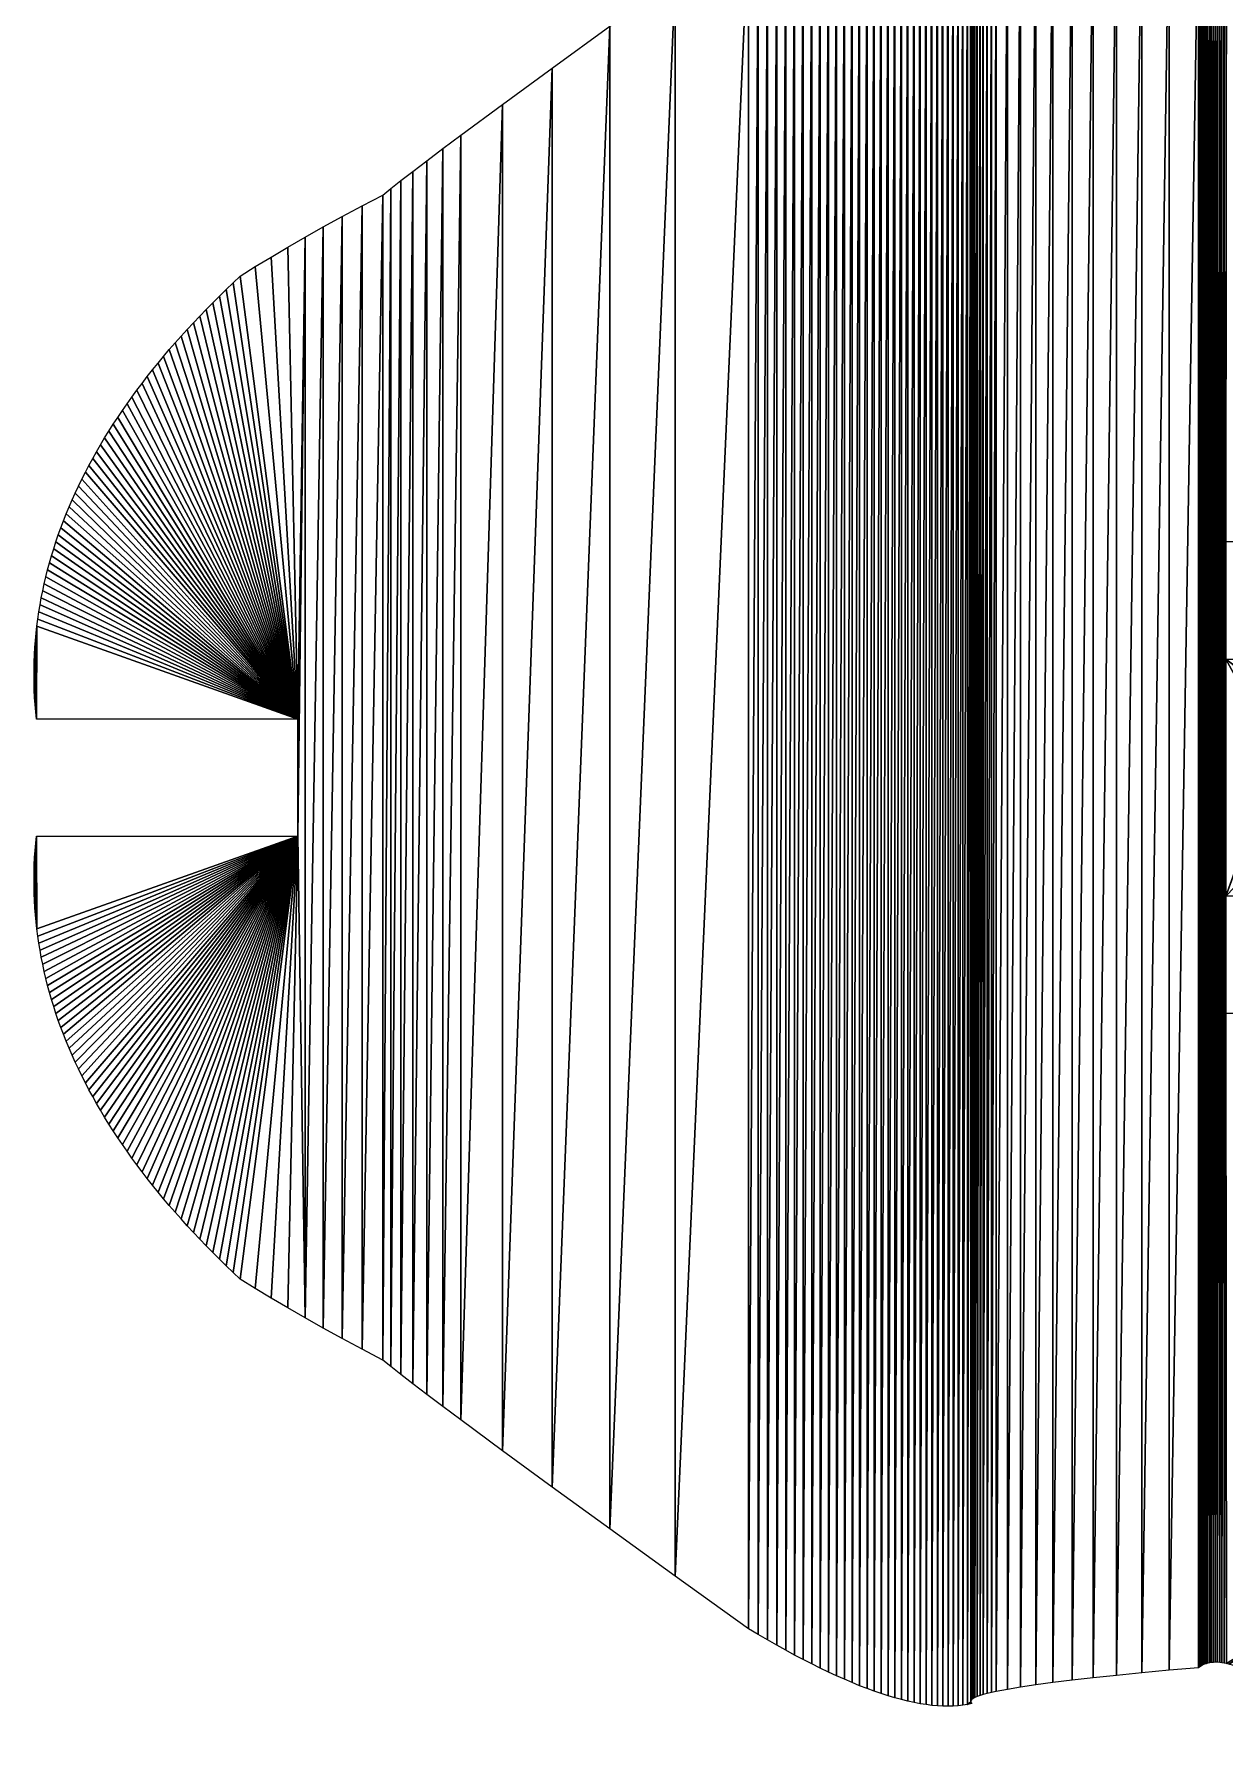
# Model space of a CAD drawing. Extents: x 10 to 917, y 10 to 841.
# Drawn here: x 12.7 to 77.2, y 659.8 to 752 of the extents above; entities that cross this region are included whole.
import ezdxf

# ---------------------------------------------------------------- set-up
doc = ezdxf.new("R2010")
doc.units = 0
doc.header["$MEASUREMENT"] = 0
doc.layers.get('0').update_dxf_attribs({"linetype": 'CONTINUOUS'})

msp = doc.modelspace()

# ---------------------------------------------------------------- linework, layer by layer
for p, q in [((40.782, 750.184), (43.901, 752.449)), ((38.09, 748.215), (40.782, 750.184)), ((35.825, 746.543), (38.09, 748.215)), ((34.853, 745.818), (35.825, 746.543)), ((33.988, 745.166), (34.853, 745.818)), ((32.579, 744.086), (33.23, 744.589)), ((33.23, 744.589), (33.988, 745.166)), ((31.598, 743.302), (32.035, 743.657)), ((32.035, 743.657), (32.579, 744.086)), ((30.479, 742.715), (31.598, 743.302)), ((28.374, 741.575), (29.405, 742.14)), ((29.405, 742.14), (30.479, 742.715)), ((26.444, 740.478), (27.387, 741.021)), ((27.387, 741.021), (28.374, 741.575)), ((25.545, 739.946), (26.444, 740.478)), ((23.878, 738.915), (24.689, 739.425)), ((24.689, 739.425), (25.545, 739.946)), ((22.748, 737.834), (23.118, 738.195)), ((23.118, 738.195), (23.495, 738.555)), ((23.495, 738.555), (23.878, 738.915)), ((22.029, 737.11), (22.385, 737.472)), ((22.385, 737.472), (22.748, 737.834)), ((20.999, 736.022), (21.336, 736.385)), ((21.336, 736.385), (21.679, 736.748)), ((21.679, 736.748), (22.029, 737.11)), ((20.347, 735.294), (20.67, 735.658)), ((20.67, 735.658), (20.999, 736.022)), ((19.417, 734.198), (19.721, 734.564)), ((19.721, 734.564), (20.03, 734.929)), ((20.03, 734.929), (20.347, 735.294)), ((18.832, 733.465), (19.121, 733.832)), ((19.121, 733.832), (19.417, 734.198)), ((18.003, 732.362), (18.272, 732.73)), ((18.272, 732.73), (18.549, 733.098)), ((18.549, 733.098), (18.832, 733.465)), ((17.484, 731.624), (17.74, 731.993)), ((17.74, 731.993), (18.003, 732.362)), ((16.755, 730.514), (16.991, 730.885)), ((16.991, 730.885), (17.234, 731.255)), ((17.234, 731.255), (17.484, 731.624)), ((16.303, 729.772), (16.525, 730.143)), ((16.525, 730.143), (16.755, 730.514)), ((15.674, 728.655), (15.877, 729.028)), ((15.877, 729.028), (16.086, 729.4)), ((16.086, 729.4), (16.303, 729.772)), ((15.289, 727.907), (15.478, 728.281)), ((15.478, 728.281), (15.674, 728.655)), ((14.76, 726.783), (14.93, 727.158)), ((14.93, 727.158), (15.106, 727.533)), ((15.106, 727.533), (15.289, 727.907)), ((14.442, 726.031), (14.598, 726.407)), ((14.598, 726.407), (14.76, 726.783)), ((14.014, 724.9), (14.15, 725.277)), ((14.15, 725.277), (14.292, 725.654)), ((14.292, 725.654), (14.442, 726.031)), ((13.762, 724.143), (13.885, 724.521)), ((13.885, 724.521), (14.014, 724.9)), ((13.434, 723.004), (13.537, 723.384)), ((13.537, 723.384), (13.646, 723.764)), ((13.646, 723.764), (13.762, 724.143)), ((13.249, 722.243), (13.338, 722.624)), ((13.338, 722.624), (13.434, 723.004)), ((13.091, 721.479), (13.167, 721.861)), ((13.167, 721.861), (13.249, 722.243)), ((12.904, 720.331), (12.959, 720.714)), ((12.959, 720.714), (13.022, 721.097)), ((13.022, 721.097), (13.091, 721.479)), ((12.812, 719.563), (12.855, 719.947)), ((12.855, 719.947), (12.904, 720.331)), ((12.725, 718.407), (12.747, 718.792)), ((12.747, 718.792), (12.776, 719.178)), ((12.776, 719.178), (12.812, 719.563)), ((12.7, 717.634), (12.709, 718.02)), ((12.709, 718.02), (12.725, 718.407)), ((12.698, 717.247), (12.7, 717.634)), ((12.702, 716.859), (12.698, 717.247)), ((12.713, 716.471), (12.702, 716.859)), ((12.731, 716.082), (12.713, 716.471)), ((12.756, 715.693), (12.731, 716.082)), ((12.787, 715.304), (12.756, 715.693)), ((12.824, 714.914), (12.787, 715.304)), ((26.991, 714.914), (12.824, 714.914)), ((26.991, 708.572), (26.991, 714.914)), ((12.731, 707.403), (12.756, 707.792)), ((12.756, 707.792), (12.787, 708.182)), ((12.787, 708.182), (12.824, 708.572)), ((12.824, 708.572), (26.991, 708.572)), ((12.702, 706.627), (12.713, 707.015)), ((12.713, 707.015), (12.731, 707.403)), ((12.698, 706.239), (12.702, 706.627)), ((12.7, 705.852), (12.698, 706.239)), ((12.709, 705.465), (12.7, 705.852)), ((12.725, 705.079), (12.709, 705.465)), ((12.747, 704.693), (12.725, 705.079)), ((12.776, 704.308), (12.747, 704.693)), ((12.812, 703.923), (12.776, 704.308)), ((12.855, 703.539), (12.812, 703.923)), ((12.904, 703.155), (12.855, 703.539)), ((12.959, 702.772), (12.904, 703.155)), ((13.022, 702.389), (12.959, 702.772)), ((13.091, 702.006), (13.022, 702.389)), ((13.167, 701.624), (13.091, 702.006)), ((13.249, 701.243), (13.167, 701.624)), ((13.338, 700.862), (13.249, 701.243)), ((13.434, 700.482), (13.338, 700.862)), ((13.537, 700.101), (13.434, 700.482)), ((13.646, 699.722), (13.537, 700.101)), ((13.762, 699.343), (13.646, 699.722)), ((13.885, 698.964), (13.762, 699.343)), ((14.014, 698.586), (13.885, 698.964)), ((14.15, 698.208), (14.014, 698.586)), ((14.292, 697.831), (14.15, 698.208)), ((14.442, 697.455), (14.292, 697.831)), ((14.598, 697.078), (14.442, 697.455)), ((14.76, 696.703), (14.598, 697.078)), ((14.93, 696.327), (14.76, 696.703)), ((15.106, 695.953), (14.93, 696.327)), ((15.289, 695.578), (15.106, 695.953)), ((15.478, 695.204), (15.289, 695.578)), ((15.674, 694.831), (15.478, 695.204)), ((15.877, 694.458), (15.674, 694.831)), ((16.086, 694.086), (15.877, 694.458)), ((16.303, 693.714), (16.086, 694.086)), ((16.525, 693.342), (16.303, 693.714)), ((16.755, 692.971), (16.525, 693.342)), ((16.991, 692.601), (16.755, 692.971)), ((17.234, 692.231), (16.991, 692.601)), ((17.484, 691.861), (17.234, 692.231)), ((17.74, 691.492), (17.484, 691.861)), ((18.003, 691.124), (17.74, 691.492)), ((18.272, 690.756), (18.003, 691.124)), ((18.549, 690.388), (18.272, 690.756)), ((18.832, 690.021), (18.549, 690.388)), ((19.121, 689.654), (18.832, 690.021)), ((19.417, 689.288), (19.121, 689.654)), ((19.721, 688.922), (19.417, 689.288)), ((20.03, 688.557), (19.721, 688.922)), ((20.347, 688.192), (20.03, 688.557)), ((20.67, 687.828), (20.347, 688.192)), ((20.999, 687.464), (20.67, 687.828)), ((21.336, 687.101), (20.999, 687.464)), ((21.679, 686.738), (21.336, 687.101)), ((22.029, 686.375), (21.679, 686.738)), ((22.385, 686.013), (22.029, 686.375)), ((22.748, 685.652), (22.385, 686.013)), ((23.118, 685.291), (22.748, 685.652)), ((23.495, 684.931), (23.118, 685.291)), ((23.878, 684.57), (23.495, 684.931)), ((24.689, 684.061), (23.878, 684.57)), ((25.545, 683.54), (24.689, 684.061)), ((26.444, 683.008), (25.545, 683.54)), ((27.387, 682.465), (26.444, 683.008)), ((28.374, 681.911), (27.387, 682.465)), ((29.405, 681.346), (28.374, 681.911)), ((30.479, 680.77), (29.405, 681.346)), ((31.598, 680.184), (30.479, 680.77)), ((32.035, 679.828), (31.598, 680.184)), ((32.579, 679.399), (32.035, 679.828)), ((33.23, 678.896), (32.579, 679.399)), ((33.988, 678.319), (33.23, 678.896)), ((34.853, 677.668), (33.988, 678.319)), ((35.825, 676.943), (34.853, 677.668)), ((38.09, 675.27), (35.825, 676.943)), ((40.782, 673.302), (38.09, 675.27)), ((43.901, 671.037), (40.782, 673.302)), ((47.449, 668.476), (43.901, 671.037)), ((51.424, 665.619), (47.449, 668.476)), ((51.94, 665.312), (51.424, 665.619)), ((52.448, 665.017), (51.94, 665.312)), ((52.947, 664.734), (52.448, 665.017)), ((53.436, 664.462), (52.947, 664.734)), ((53.917, 664.202), (53.436, 664.462)), ((54.389, 663.953), (53.917, 664.202)), ((54.852, 663.717), (54.389, 663.953)), ((55.306, 663.491), (54.852, 663.717)), ((55.751, 663.278), (55.306, 663.491)), ((75.812, 663.513), (74.222, 663.372)), ((75.888, 663.568), (75.812, 663.513)), ((75.967, 663.617), (75.888, 663.568)), ((76.05, 663.661), (75.967, 663.617)), ((76.137, 663.698), (76.05, 663.661)), ((76.227, 663.731), (76.137, 663.698)), ((76.321, 663.757), (76.227, 663.731)), ((76.418, 663.778), (76.321, 663.757)), ((76.519, 663.793), (76.418, 663.778)), ((76.624, 663.803), (76.519, 663.793)), ((76.732, 663.806), (76.624, 663.803)), ((76.844, 663.805), (76.732, 663.806)), ((76.959, 663.797), (76.844, 663.805)), ((77.078, 663.784), (76.959, 663.797)), ((77.201, 663.765), (77.078, 663.784)), ((77.327, 663.741), (77.201, 663.765)), ((56.187, 663.076), (55.751, 663.278)), ((56.615, 662.886), (56.187, 663.076)), ((57.033, 662.707), (56.615, 662.886)), ((57.442, 662.54), (57.033, 662.707)), ((57.843, 662.385), (57.442, 662.54)), ((66.162, 662.46), (65.449, 662.341)), ((66.984, 662.582), (66.162, 662.46)), ((67.916, 662.707), (66.984, 662.582)), ((68.958, 662.835), (67.916, 662.707)), ((70.109, 662.965), (68.958, 662.835)), ((71.371, 663.098), (70.109, 662.965)), ((72.741, 663.234), (71.371, 663.098)), ((74.222, 663.372), (72.741, 663.234)), ((58.235, 662.241), (57.843, 662.385)), ((58.618, 662.11), (58.235, 662.241)), ((58.991, 661.989), (58.618, 662.11)), ((59.356, 661.881), (58.991, 661.989)), ((59.712, 661.784), (59.356, 661.881)), ((60.06, 661.698), (59.712, 661.784)), ((60.398, 661.625), (60.06, 661.698)), ((60.727, 661.563), (60.398, 661.625)), ((61.047, 661.512), (60.727, 661.563)), ((63.53, 661.583), (63.29, 661.529)), ((63.479, 661.709), (63.475, 661.683)), ((63.475, 661.683), (63.479, 661.658)), ((63.489, 661.734), (63.479, 661.709)), ((63.479, 661.658), (63.489, 661.633)), ((63.506, 661.76), (63.489, 661.734)), ((63.489, 661.633), (63.506, 661.608)), ((63.53, 661.786), (63.506, 661.76)), ((63.506, 661.608), (63.53, 661.583)), ((63.599, 661.838), (63.53, 661.786)), ((63.695, 661.892), (63.599, 661.838)), ((63.818, 661.945), (63.695, 661.892)), ((63.969, 662), (63.818, 661.945)), ((64.147, 662.055), (63.969, 662)), ((64.353, 662.111), (64.147, 662.055)), ((64.586, 662.167), (64.353, 662.111)), ((64.846, 662.225), (64.586, 662.167)), ((65.449, 662.341), (64.846, 662.225)), ((61.359, 661.473), (61.047, 661.512)), ((61.662, 661.446), (61.359, 661.473)), ((61.955, 661.431), (61.662, 661.446)), ((62.24, 661.427), (61.955, 661.431)), ((62.516, 661.435), (62.24, 661.427)), ((62.783, 661.455), (62.516, 661.435)), ((63.041, 661.486), (62.783, 661.455)), ((63.29, 661.529), (63.041, 661.486))]:
    msp.add_line(p, q)

# ---------------------------------------------------------------- meshes
mesh = msp.add_polyface()
corners = [(58.618, 662.11), (58.618, 761.376), (58.991, 761.496), (58.991, 661.989), (59.356, 761.605), (59.356, 661.881), (59.712, 761.702), (59.712, 661.784), (60.06, 761.787), (60.06, 661.698), (60.398, 761.861), (60.398, 661.625), (60.727, 761.923), (60.727, 661.563), (61.047, 761.973), (61.047, 661.512), (61.359, 762.012), (61.359, 661.473), (61.662, 762.039), (61.662, 661.446), (61.955, 762.055), (61.955, 661.431), (62.24, 762.059), (62.24, 661.427), (62.516, 762.051), (62.516, 661.435), (62.783, 762.031), (62.783, 661.455), (63.041, 762), (63.041, 661.486), (63.29, 761.957), (63.29, 661.529), (63.475, 761.803), (63.479, 761.828), (63.489, 761.853), (63.506, 761.878), (63.53, 761.903), (63.479, 761.777), (63.475, 661.683), (63.479, 661.709), (63.489, 761.751), (63.489, 661.734), (63.506, 761.726), (63.506, 661.76), (63.53, 761.7), (63.53, 661.786), (63.599, 761.647), (63.599, 661.838), (63.695, 761.594), (63.695, 661.892), (63.818, 761.54), (63.818, 661.945), (63.969, 761.486), (77.285, 724.516), (77.327, 759.745), (134.899, 724.516), (77.457, 759.775), (77.727, 759.852), (78.012, 759.952), (78.311, 760.074), (78.625, 760.219), (78.952, 760.387), (79.295, 760.577), (79.652, 760.79), (80.023, 761.025), (80.408, 761.283), (80.808, 761.564), (81.222, 761.867), (81.651, 762.193), (82.094, 762.542), (82.552, 762.913), (83.023, 763.307), (83.51, 763.723)]
mesh.append_faces([[corners[k] for k in face] for face in [(35, 30, 36)]], dxfattribs={"vtx0": -1})
mesh.append_faces([[corners[k] for k in face] for face in [(32, 30, 33), (33, 30, 34), (34, 30, 35), (37, 38, 32), (53, 54, 55)]], dxfattribs={"vtx0": -1, "vtx1": -1})
mesh.append_faces([[corners[k] for k in face] for face in [(31, 30, 32)]], dxfattribs={"vtx0": -1, "vtx1": -1, "vtx2": -1})
mesh.append_faces([[corners[k] for k in face] for face in [(0, 1, 2), (3, 2, 4), (5, 4, 6), (7, 6, 8), (9, 8, 10), (11, 10, 12), (13, 12, 14), (15, 14, 16), (17, 16, 18), (19, 18, 20), (21, 20, 22), (23, 22, 24), (25, 24, 26), (27, 26, 28), (29, 28, 30), (39, 37, 40), (41, 40, 42), (43, 42, 44), (45, 44, 46), (47, 46, 48), (49, 48, 50), (51, 50, 52), (55, 54, 56), (55, 56, 57), (55, 57, 58), (55, 58, 59), (55, 59, 60), (55, 60, 61), (55, 61, 62), (55, 62, 63), (55, 63, 64), (55, 64, 65), (55, 65, 66), (55, 66, 67), (55, 67, 68), (55, 68, 69), (55, 69, 70), (55, 70, 71), (55, 71, 72)]], dxfattribs={"vtx0": -1, "vtx2": -1})
mesh = msp.add_polyface()
corners = [(80.085, 712.883), (81.169, 709.786), (81.052, 709.226), (81.293, 710.3), (81.424, 710.768), (81.563, 711.192), (77.285, 705.319), (140.612, 705.319), (80.084, 713.068), (55.306, 663.491), (55.751, 760.208), (55.751, 663.278), (56.187, 760.41), (56.187, 663.076), (56.615, 760.6), (56.615, 662.886), (57.033, 760.778), (57.033, 662.707), (57.442, 760.945), (57.442, 662.54), (57.843, 761.101), (57.843, 662.385), (58.235, 761.244), (58.235, 662.241), (58.618, 761.376), (58.618, 662.11), (58.991, 761.496), (58.991, 661.989), (63.969, 662), (64.147, 761.431), (64.147, 662.055), (64.353, 761.375), (64.353, 662.111), (64.586, 761.318), (64.586, 662.167), (64.846, 761.261), (64.846, 662.225), (65.449, 761.144), (65.449, 662.341), (66.162, 761.025), (66.162, 662.46), (66.984, 760.903), (66.984, 662.582), (67.916, 760.778), (67.916, 662.707), (68.958, 760.651), (68.958, 662.835), (70.109, 760.521), (70.109, 662.965), (71.371, 760.388), (71.371, 663.098), (72.741, 760.252), (72.741, 663.234), (74.222, 760.114), (74.222, 663.372), (75.812, 759.972), (75.812, 663.513), (75.888, 759.918), (75.888, 663.568), (75.967, 759.869), (75.967, 663.617), (76.05, 759.825), (76.05, 663.661), (76.137, 759.787), (76.137, 663.698), (76.227, 759.755), (76.227, 663.731), (76.321, 759.729), (76.321, 663.757), (76.418, 759.708), (76.418, 663.778), (76.519, 759.693), (76.519, 663.793), (76.624, 759.683), (76.624, 663.803), (76.732, 759.679), (76.732, 663.806), (76.844, 759.681), (76.844, 663.805), (76.959, 759.689), (76.959, 663.797), (77.078, 759.702), (77.078, 663.784), (77.201, 759.72), (77.201, 663.765), (77.285, 698.969), (77.285, 724.516), (77.285, 718.166)]
mesh.append_faces([[corners[k] for k in face] for face in [(1, 0, 3), (3, 0, 4), (4, 0, 5), (6, 2, 7), (0, 6, 8), (9, 10, 11), (11, 12, 13), (13, 14, 15), (15, 16, 17), (17, 18, 19), (19, 20, 21), (21, 22, 23), (23, 24, 25), (25, 26, 27), (28, 29, 30), (30, 31, 32), (32, 33, 34), (34, 35, 36), (36, 37, 38), (38, 39, 40), (40, 41, 42), (42, 43, 44), (44, 45, 46), (46, 47, 48), (48, 49, 50), (50, 51, 52), (52, 53, 54), (54, 55, 56), (56, 57, 58), (58, 59, 60), (60, 61, 62), (62, 63, 64), (64, 65, 66), (66, 67, 68), (68, 69, 70), (70, 71, 72), (72, 73, 74), (74, 75, 76), (76, 77, 78), (78, 79, 80), (80, 81, 82), (82, 83, 84), (85, 87, 6)]], dxfattribs={"vtx0": -1, "vtx1": -1})
mesh.append_faces([[corners[k] for k in face] for face in [(2, 6, 0), (85, 84, 86)]], dxfattribs={"vtx0": -1, "vtx1": -1, "vtx2": -1})
mesh.append_faces([[corners[k] for k in face] for face in [(0, 1, 2)]], dxfattribs={"vtx0": -1, "vtx2": -1})
mesh = msp.add_polyface()
corners = [(81.563, 711.192), (80.085, 712.883), (81.788, 711.748), (82.705, 713.744), (82.104, 712.42), (82.454, 713.149), (77.285, 718.166), (80.084, 713.068), (77.285, 705.319), (82.835, 713.968), (140.612, 718.166), (55.306, 663.491), (55.306, 759.994), (55.751, 760.208), (55.751, 663.278), (56.187, 760.41), (56.187, 663.076), (56.615, 760.6), (56.615, 662.886), (57.033, 760.778), (57.033, 662.707), (57.442, 760.945), (57.442, 662.54), (57.843, 761.101), (57.843, 662.385), (58.235, 761.244), (58.235, 662.241), (58.618, 761.376), (63.969, 662), (63.969, 761.486), (64.147, 761.431), (64.147, 662.055), (64.353, 761.375), (64.353, 662.111), (64.586, 761.318), (64.586, 662.167), (64.846, 761.261), (64.846, 662.225), (65.449, 761.144), (65.449, 662.341), (66.162, 761.025), (66.162, 662.46), (66.984, 760.903), (66.984, 662.582), (67.916, 760.778), (67.916, 662.707), (68.958, 760.651), (68.958, 662.835), (70.109, 760.521), (70.109, 662.965), (71.371, 760.388), (71.371, 663.098), (72.741, 760.252), (72.741, 663.234), (74.222, 760.114), (74.222, 663.372), (75.812, 759.972), (75.812, 663.513), (75.888, 759.918), (75.888, 663.568), (75.967, 759.869), (75.967, 663.617), (76.05, 759.825), (76.05, 663.661), (76.137, 759.787), (76.137, 663.698), (76.227, 759.755), (76.227, 663.731), (76.321, 759.729), (76.321, 663.757), (76.418, 759.708), (76.418, 663.778), (76.519, 759.693), (76.519, 663.793), (76.624, 759.683), (76.624, 663.803), (76.732, 759.679), (76.732, 663.806), (76.844, 759.681), (76.844, 663.805), (76.959, 759.689), (76.959, 663.797), (77.078, 759.702), (77.078, 663.784), (77.201, 759.72), (77.201, 663.765), (77.327, 759.745), (77.285, 724.516), (77.285, 698.969)]
mesh.append_faces([[corners[k] for k in face] for face in [(4, 3, 5)]], dxfattribs={"vtx0": -1})
mesh.append_faces([[corners[k] for k in face] for face in [(0, 1, 2), (2, 3, 4), (7, 6, 9)]], dxfattribs={"vtx0": -1, "vtx1": -1})
mesh.append_faces([[corners[k] for k in face] for face in [(6, 7, 8), (85, 86, 87)]], dxfattribs={"vtx0": -1, "vtx1": -1, "vtx2": -1})
mesh.append_faces([[corners[k] for k in face] for face in [(2, 1, 3), (9, 6, 10), (11, 12, 13), (14, 13, 15), (16, 15, 17), (18, 17, 19), (20, 19, 21), (22, 21, 23), (24, 23, 25), (26, 25, 27), (28, 29, 30), (31, 30, 32), (33, 32, 34), (35, 34, 36), (37, 36, 38), (39, 38, 40), (41, 40, 42), (43, 42, 44), (45, 44, 46), (47, 46, 48), (49, 48, 50), (51, 50, 52), (53, 52, 54), (55, 54, 56), (57, 56, 58), (59, 58, 60), (61, 60, 62), (63, 62, 64), (65, 64, 66), (67, 66, 68), (69, 68, 70), (71, 70, 72), (73, 72, 74), (75, 74, 76), (77, 76, 78), (79, 78, 80), (81, 80, 82), (83, 82, 84), (85, 84, 86), (88, 87, 6)]], dxfattribs={"vtx0": -1, "vtx2": -1})
mesh = msp.add_polyface()
corners = [(58.991, 661.989), (59.356, 761.605), (59.356, 661.881), (59.712, 761.702), (59.712, 661.784), (60.06, 761.787), (60.06, 661.698), (60.398, 761.861), (60.398, 661.625), (60.727, 761.923), (60.727, 661.563), (61.047, 761.973), (61.047, 661.512), (61.359, 762.012), (61.359, 661.473), (61.662, 762.039), (61.662, 661.446), (61.955, 762.055), (61.955, 661.431), (62.24, 762.059), (62.24, 661.427), (62.516, 762.051), (62.516, 661.435), (62.783, 762.031), (62.783, 661.455), (63.041, 762), (63.041, 661.486), (63.29, 761.957), (63.29, 661.529), (63.475, 661.683), (63.479, 761.777), (63.479, 661.709), (63.489, 761.751), (63.489, 661.734), (63.506, 761.726), (63.506, 661.76), (63.53, 761.7), (63.53, 661.786), (63.599, 761.647), (63.599, 661.838), (63.695, 761.594), (63.695, 661.892), (63.818, 761.54), (63.818, 661.945), (63.969, 761.486), (63.969, 662), (77.201, 663.765), (77.285, 698.969), (77.327, 663.741), (134.899, 698.969), (77.457, 663.711), (77.727, 663.634), (78.012, 663.534), (78.311, 663.412), (78.625, 663.267), (78.952, 663.099), (79.295, 662.909), (79.652, 662.696), (80.023, 662.461), (80.408, 662.202), (80.808, 661.922), (81.222, 661.618), (81.651, 661.293), (82.094, 660.944), (82.552, 660.573), (83.023, 660.179), (83.51, 659.763), (63.506, 661.608), (63.53, 661.583), (63.489, 661.633), (63.479, 661.658), (63.475, 761.803)]
mesh.append_faces([[corners[k] for k in face] for face in [(28, 67, 68)]], dxfattribs={"vtx0": -1})
mesh.append_faces([[corners[k] for k in face] for face in [(0, 1, 2), (2, 3, 4), (4, 5, 6), (6, 7, 8), (8, 9, 10), (10, 11, 12), (12, 13, 14), (14, 15, 16), (16, 17, 18), (18, 19, 20), (20, 21, 22), (22, 23, 24), (24, 25, 26), (26, 27, 28), (29, 30, 31), (31, 32, 33), (33, 34, 35), (35, 36, 37), (37, 38, 39), (39, 40, 41), (41, 42, 43), (43, 44, 45), (46, 47, 48), (48, 49, 50), (50, 49, 51), (51, 49, 52), (52, 49, 53), (53, 49, 54), (54, 49, 55), (55, 49, 56), (56, 49, 57), (57, 49, 58), (58, 49, 59), (59, 49, 60), (60, 49, 61), (61, 49, 62), (62, 49, 63), (63, 49, 64), (64, 49, 65), (65, 49, 66), (67, 28, 69), (69, 28, 70), (70, 28, 29)]], dxfattribs={"vtx0": -1, "vtx1": -1})
mesh.append_faces([[corners[k] for k in face] for face in [(29, 28, 71)]], dxfattribs={"vtx0": -1, "vtx1": -1, "vtx2": -1})
mesh.append_faces([[corners[k] for k in face] for face in [(48, 47, 49)]], dxfattribs={"vtx0": -1, "vtx2": -1})
mesh = msp.add_polyface()
corners = [(18.003, 691.124), (26.991, 708.572), (18.272, 690.756), (18.549, 690.388), (18.832, 690.021), (19.121, 689.654), (19.417, 689.288), (19.721, 688.922), (20.03, 688.557), (20.347, 688.192), (20.67, 687.828), (20.999, 687.464), (21.336, 687.101), (21.679, 686.738), (22.029, 686.375), (22.385, 686.013), (22.748, 685.652), (23.118, 685.291), (23.495, 684.931), (23.878, 684.57), (24.689, 684.061), (25.545, 683.54), (26.444, 683.008), (27.387, 682.465), (27.387, 741.021), (28.374, 741.575), (28.374, 681.911), (29.405, 742.14), (29.405, 681.346), (30.479, 742.715), (30.479, 680.77), (31.598, 743.302), (31.598, 680.184), (32.035, 743.657), (32.035, 679.828), (32.579, 744.086), (32.579, 679.399), (33.23, 744.589), (33.23, 678.896), (33.988, 745.166), (33.988, 678.319), (34.853, 745.818), (34.853, 677.668), (35.825, 746.543), (35.825, 676.943), (38.09, 748.215), (38.09, 675.27), (40.782, 750.184), (40.782, 673.302), (43.901, 752.449), (43.901, 671.037), (47.449, 755.01), (47.449, 668.476), (51.424, 757.867), (51.424, 665.619), (51.94, 758.173), (51.94, 665.312), (52.448, 758.468), (52.448, 665.017), (52.947, 758.752), (52.947, 664.734), (53.436, 759.024), (53.436, 664.462), (53.917, 759.284), (53.917, 664.202), (54.389, 759.532), (54.389, 663.953), (54.852, 759.769), (54.852, 663.717), (55.306, 759.994), (55.306, 663.491)]
mesh.append_faces([[corners[k] for k in face] for face in [(0, 1, 2), (2, 1, 3), (3, 1, 4), (4, 1, 5), (5, 1, 6), (6, 1, 7), (7, 1, 8), (8, 1, 9), (9, 1, 10), (10, 1, 11), (11, 1, 12), (12, 1, 13), (13, 1, 14), (14, 1, 15), (15, 1, 16), (16, 1, 17), (17, 1, 18), (18, 1, 19), (19, 1, 20), (20, 1, 21), (21, 1, 22), (22, 1, 23), (23, 25, 26), (26, 27, 28), (28, 29, 30), (30, 31, 32), (32, 33, 34), (34, 35, 36), (36, 37, 38), (38, 39, 40), (40, 41, 42), (42, 43, 44), (44, 45, 46), (46, 47, 48), (48, 49, 50), (50, 51, 52), (52, 53, 54), (54, 55, 56), (56, 57, 58), (58, 59, 60), (60, 61, 62), (62, 63, 64), (64, 65, 66), (66, 67, 68), (68, 69, 70)]], dxfattribs={"vtx0": -1, "vtx1": -1})
mesh.append_faces([[corners[k] for k in face] for face in [(23, 1, 24)]], dxfattribs={"vtx0": -1, "vtx1": -1, "vtx2": -1})
mesh = msp.add_polyface()
corners = [(26.991, 714.914), (18.003, 732.362), (18.272, 732.73), (18.549, 733.098), (18.832, 733.465), (19.121, 733.832), (19.417, 734.198), (19.721, 734.564), (20.03, 734.929), (20.347, 735.294), (20.67, 735.658), (20.999, 736.022), (21.336, 736.385), (21.679, 736.748), (22.029, 737.11), (22.385, 737.472), (22.748, 737.834), (23.118, 738.195), (23.495, 738.555), (23.878, 738.915), (24.689, 739.425), (25.545, 739.946), (26.444, 740.478), (27.387, 741.021), (26.991, 708.572), (27.387, 682.465), (28.374, 741.575), (28.374, 681.911), (29.405, 742.14), (29.405, 681.346), (30.479, 742.715), (30.479, 680.77), (31.598, 743.302), (31.598, 680.184), (32.035, 743.657), (32.035, 679.828), (32.579, 744.086), (32.579, 679.399), (33.23, 744.589), (33.23, 678.896), (33.988, 745.166), (33.988, 678.319), (34.853, 745.818), (34.853, 677.668), (35.825, 746.543), (35.825, 676.943), (38.09, 748.215), (38.09, 675.27), (40.782, 750.184), (40.782, 673.302), (43.901, 752.449), (43.901, 671.037), (47.449, 755.01), (47.449, 668.476), (51.424, 757.867), (51.424, 665.619), (51.94, 758.173), (51.94, 665.312), (52.448, 758.468), (52.448, 665.017), (52.947, 758.752), (52.947, 664.734), (53.436, 759.024), (53.436, 664.462), (53.917, 759.284), (53.917, 664.202), (54.389, 759.532), (54.389, 663.953), (54.852, 759.769), (54.852, 663.717), (55.306, 759.994)]
mesh.append_faces([[corners[k] for k in face] for face in [(0, 23, 24)]], dxfattribs={"vtx0": -1, "vtx1": -1})
mesh.append_faces([[corners[k] for k in face] for face in [(0, 1, 2), (0, 2, 3), (0, 3, 4), (0, 4, 5), (0, 5, 6), (0, 6, 7), (0, 7, 8), (0, 8, 9), (0, 9, 10), (0, 10, 11), (0, 11, 12), (0, 12, 13), (0, 13, 14), (0, 14, 15), (0, 15, 16), (0, 16, 17), (0, 17, 18), (0, 18, 19), (0, 19, 20), (0, 20, 21), (0, 21, 22), (0, 22, 23), (25, 23, 26), (27, 26, 28), (29, 28, 30), (31, 30, 32), (33, 32, 34), (35, 34, 36), (37, 36, 38), (39, 38, 40), (41, 40, 42), (43, 42, 44), (45, 44, 46), (47, 46, 48), (49, 48, 50), (51, 50, 52), (53, 52, 54), (55, 54, 56), (57, 56, 58), (59, 58, 60), (61, 60, 62), (63, 62, 64), (65, 64, 66), (67, 66, 68), (69, 68, 70)]], dxfattribs={"vtx0": -1, "vtx2": -1})
mesh = msp.add_polyface()
corners = [(12.7, 717.634), (12.702, 716.859), (12.698, 717.247), (12.709, 718.02), (12.713, 716.471), (12.725, 718.407), (12.731, 716.082), (12.747, 718.792), (12.756, 715.693), (12.776, 719.178), (12.787, 715.304), (12.812, 719.563), (12.824, 714.914), (12.855, 719.947), (26.991, 714.914), (12.904, 720.331), (12.959, 720.714), (13.022, 721.097), (13.091, 721.479), (13.167, 721.861), (13.249, 722.243), (13.338, 722.624), (13.434, 723.004), (13.537, 723.384), (13.646, 723.764), (13.762, 724.143), (13.885, 724.521), (14.014, 724.9), (14.15, 725.277), (14.292, 725.654), (14.442, 726.031), (14.598, 726.407), (14.76, 726.783), (14.93, 727.158), (15.106, 727.533), (15.289, 727.907), (15.478, 728.281), (15.674, 728.655), (15.877, 729.028), (16.086, 729.4), (16.303, 729.772), (16.525, 730.143), (16.755, 730.514), (16.991, 730.885), (17.234, 731.255), (17.484, 731.624), (17.74, 731.993), (18.003, 732.362)]
mesh.append_faces([[corners[k] for k in face] for face in [(0, 1, 2)]], dxfattribs={"vtx0": -1})
mesh.append_faces([[corners[k] for k in face] for face in [(1, 3, 4), (4, 5, 6), (6, 7, 8), (8, 9, 10), (10, 11, 12), (12, 13, 14)]], dxfattribs={"vtx0": -1, "vtx1": -1})
mesh.append_faces([[corners[k] for k in face] for face in [(1, 0, 3), (4, 3, 5), (6, 5, 7), (8, 7, 9), (10, 9, 11), (12, 11, 13), (14, 13, 15), (14, 15, 16), (14, 16, 17), (14, 17, 18), (14, 18, 19), (14, 19, 20), (14, 20, 21), (14, 21, 22), (14, 22, 23), (14, 23, 24), (14, 24, 25), (14, 25, 26), (14, 26, 27), (14, 27, 28), (14, 28, 29), (14, 29, 30), (14, 30, 31), (14, 31, 32), (14, 32, 33), (14, 33, 34), (14, 34, 35), (14, 35, 36), (14, 36, 37), (14, 37, 38), (14, 38, 39), (14, 39, 40), (14, 40, 41), (14, 41, 42), (14, 42, 43), (14, 43, 44), (14, 44, 45), (14, 45, 46), (14, 46, 47)]], dxfattribs={"vtx0": -1, "vtx2": -1})
mesh = msp.add_polyface()
corners = [(12.702, 706.627), (12.7, 705.852), (12.698, 706.239), (12.709, 705.465), (12.713, 707.015), (12.725, 705.079), (12.731, 707.403), (12.747, 704.693), (12.756, 707.792), (12.776, 704.308), (12.787, 708.182), (12.812, 703.923), (12.824, 708.572), (12.855, 703.539), (26.991, 708.572), (12.904, 703.155), (12.959, 702.772), (13.022, 702.389), (13.091, 702.006), (13.167, 701.624), (13.249, 701.243), (13.338, 700.862), (13.434, 700.482), (13.537, 700.101), (13.646, 699.722), (13.762, 699.343), (13.885, 698.964), (14.014, 698.586), (14.15, 698.208), (14.292, 697.831), (14.442, 697.455), (14.598, 697.078), (14.76, 696.703), (14.93, 696.327), (15.106, 695.953), (15.289, 695.578), (15.478, 695.204), (15.674, 694.831), (15.877, 694.458), (16.086, 694.086), (16.303, 693.714), (16.525, 693.342), (16.755, 692.971), (16.991, 692.601), (17.234, 692.231), (17.484, 691.861), (17.74, 691.492), (18.003, 691.124)]
mesh.append_faces([[corners[k] for k in face] for face in [(0, 1, 2)]], dxfattribs={"vtx0": -1})
mesh.append_faces([[corners[k] for k in face] for face in [(1, 0, 3), (3, 4, 5), (5, 6, 7), (7, 8, 9), (9, 10, 11), (11, 12, 13), (13, 14, 15), (15, 14, 16), (16, 14, 17), (17, 14, 18), (18, 14, 19), (19, 14, 20), (20, 14, 21), (21, 14, 22), (22, 14, 23), (23, 14, 24), (24, 14, 25), (25, 14, 26), (26, 14, 27), (27, 14, 28), (28, 14, 29), (29, 14, 30), (30, 14, 31), (31, 14, 32), (32, 14, 33), (33, 14, 34), (34, 14, 35), (35, 14, 36), (36, 14, 37), (37, 14, 38), (38, 14, 39), (39, 14, 40), (40, 14, 41), (41, 14, 42), (42, 14, 43), (43, 14, 44), (44, 14, 45), (45, 14, 46), (46, 14, 47)]], dxfattribs={"vtx0": -1, "vtx1": -1})
mesh.append_faces([[corners[k] for k in face] for face in [(3, 0, 4), (5, 4, 6), (7, 6, 8), (9, 8, 10), (11, 10, 12), (13, 12, 14)]], dxfattribs={"vtx0": -1, "vtx2": -1})

doc.saveas('drawing.dxf')
